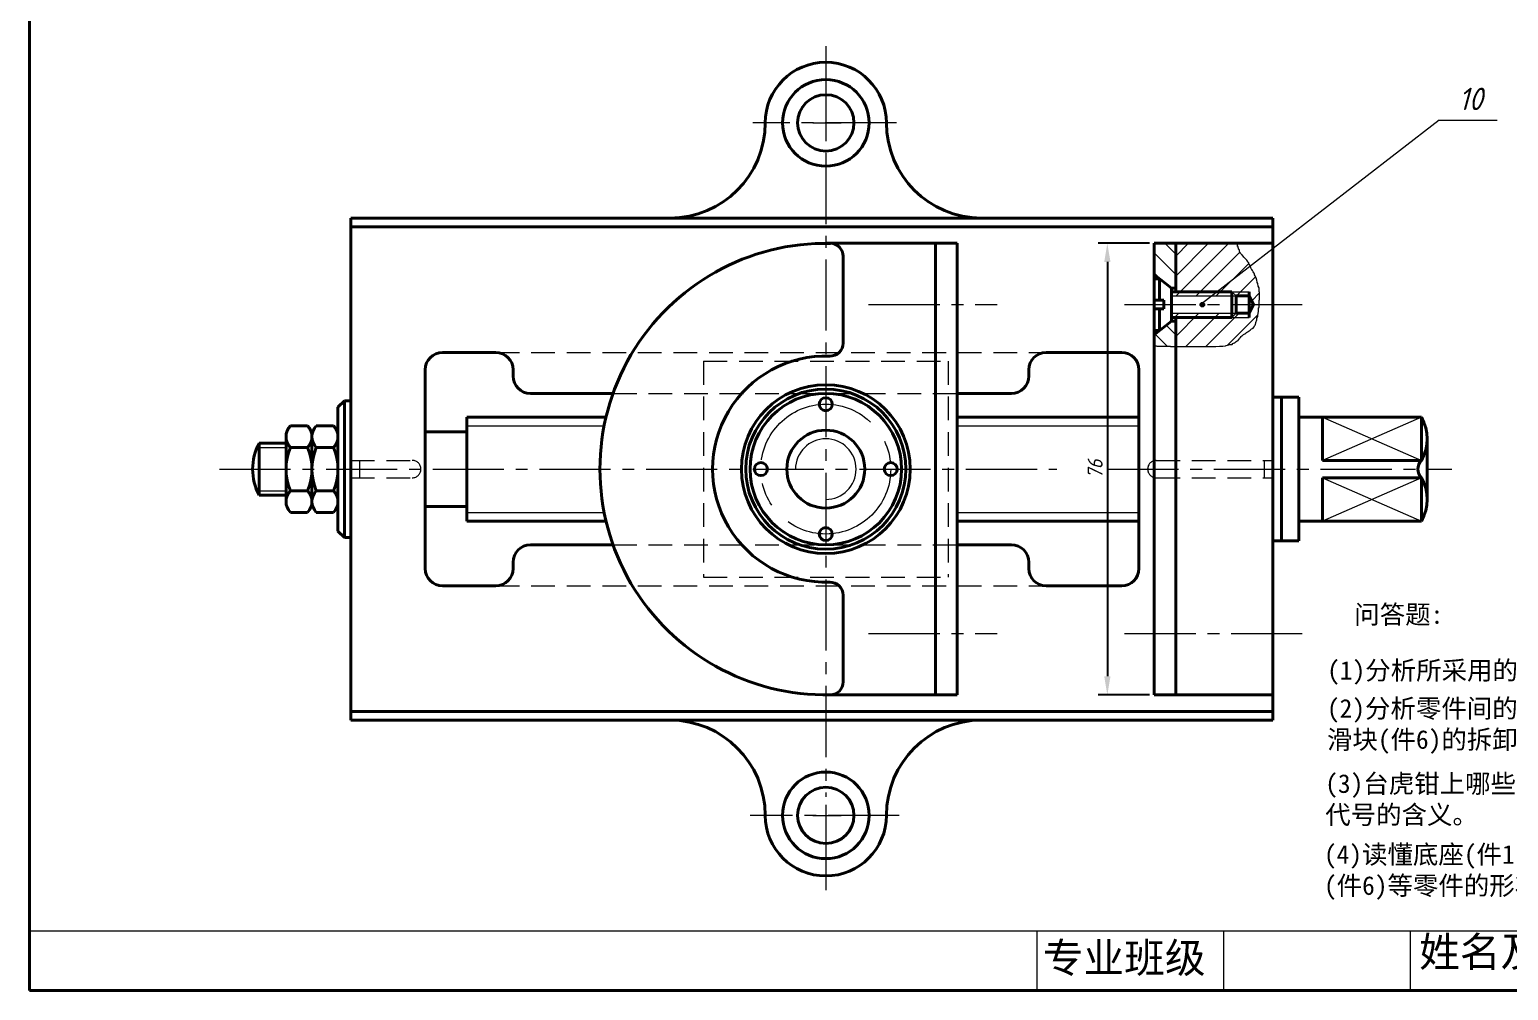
# Model space of a CAD drawing. Header units: millimetres. Extents: x 839 to 1169, y -250 to -25.
# Drawn here: x 838.6 to 1036.7, y -250 to -121.2 of the extents above; entities that cross this region are included whole.
import ezdxf

# ---------------------------------------------------------------- set-up
doc = ezdxf.new("R2010")
doc.units = ezdxf.units.MM
doc.linetypes.add('CENTER2', pattern=[28.575, 19.05, -3.175, 3.175, -3.175])
doc.linetypes.add('HIDDEN2', pattern=[4.7625, 3.175, -1.5875])
doc.layers.get('0').update_dxf_attribs({"lineweight": 13})
doc.layers.get('Defpoints').update_dxf_attribs({"lineweight": 15})
for name, color, linetype, lineweight in [('中心线', 7, 'CENTER2', 15), ('剖面线', 7, 'Continuous', 9), ('标注', 7, 'Continuous', 13), ('细线', 7, 'Continuous', 13), ('零件1', 7, 'Continuous', 40), ('零件10', 7, 'Continuous', 40), ('零件2', 7, 'Continuous', 40), ('零件3', 7, 'Continuous', 40), ('零件4', 7, 'Continuous', 40), ('零件5', 7, 'Continuous', 40), ('零件6', 7, 'Continuous', 40), ('零件7', 7, 'Continuous', 40), ('零件8', 7, 'Continuous', 40), ('零件9', 7, 'Continuous', 40)]:
    doc.layers.add(name, color=color, linetype=linetype, lineweight=lineweight)
doc.styles.add('style2', font='isocp.shx', dxfattribs={"oblique": 15, "height": 2})
doc.styles.add('序号', font='isocp.shx', dxfattribs={"oblique": 15, "height": 3})
doc.dimstyles.new('ISO-25', dxfattribs={"dimtxt": 2, "dimasz": 2.5, "dimexe": 1.25, "dimexo": 0.625, "dimtad": 1, "dimdec": 0, "dimtxsty": 'style2', "dimcen": 2.5, "dimadec": 0, "dimazin": 0, "dimtfac": 1, "dimtdec": 0, "dimtmove": 0, "dimatfit": 3, "dimfxl": 0, "dimarcsym": 0})

# ---------------------------------------------------------------- blocks, each defined once
blk = doc.blocks.new('*D9')
at = {"layer": 'Defpoints', "color": 0}
for p in [(989.24, -149.88), (982.98, -210.41), (989.24, -210.41)]:
    blk.add_point(p, dxfattribs=at)
at = {"layer": '标注', "color": 0, "lineweight": -2}
for p, q in [((988.62, -149.88), (981.73, -149.88)), ((982.98, -152.38), (982.98, -207.91)), ((988.62, -210.41), (981.73, -210.41))]:
    blk.add_line(p, q, dxfattribs=at)
at = {"layer": '标注', "color": 0}
for points in [[(982.56, -152.38), (983.4, -152.38), (982.98, -149.88)], [(982.56, -207.91), (983.4, -207.91), (982.98, -210.41)]]:
    blk.add_solid(points, dxfattribs=at)
at = {"layer": '标注', "color": 0, "insert": (981.35, -180.14), "char_height": 2, "attachment_point": 5, "rotation": 90, "style": 'style2'}
blk.add_mtext('76', dxfattribs=at)

msp = doc.modelspace()

# ---------------------------------------------------------------- hatches: boundary and pattern name
at = {"layer": '剖面线'}
h = msp.add_hatch(dxfattribs=at)
h.set_pattern_fill('ANSI31', color=256, scale=0.6, angle=90, style=0)
h.set_pattern_definition([(135, (776.7344, -512.483), (-1.347038, -1.347038), [])])
h.paths.add_polyline_path([(992.14, -149.88), (989.24, -149.88), (989.24, -154.04), (991.56, -155.9), (992.14, -155.9)])
h.paths.add_polyline_path([(992.14, -160.31), (991.56, -160.31), (989.24, -162.16), (989.24, -163.62), (989.5, -163.62), (989.62, -163.67), (991.42, -163.67), (991.42, -163.73), (992.14, -163.73)])
h = msp.add_hatch(dxfattribs=at)
h.set_pattern_fill('ANSI31', color=256, scale=0.6, style=0)
h.set_pattern_definition([(45, (776.7344, -512.483), (-1.347038, 1.347038), [])])
h.paths.add_polyline_path([(1001.51, -151.98), (1001.39, -151.86), (1001.28, -151.74), (1001.16, -151.62), (1001.1, -151.56), (1001.04, -151.44), (1000.98, -151.44), (1000.92, -151.32), (1000.86, -151.26), (1000.8, -151.2), (1000.74, -151.08), (1000.68, -150.96), (1000.68, -150.84), (1000.62, -150.72), (1000.56, -150.66), (1000.56, -150.54), (1000.5, -150.48), (1000.5, -150.3), (1000.44, -150.3), (1000.44, -150.25), (1000.39, -149.88), (992.14, -149.88), (992.14, -156.36), (999.68, -156.36), (1000.26, -156.94), (1002, -156.94), (1002.58, -158.1), (1003.31, -158.1), (1003.31, -157.53), (1003.37, -157.41), (1003.37, -156.45), (1003.31, -156.33), (1003.31, -155.86), (1003.19, -155.62), (1003.13, -155.26), (1003.07, -155.14), (1003.01, -154.78), (1002.95, -154.72), (1002.95, -154.6), (1002.89, -154.48), (1002.77, -154.24), (1002.71, -154.12), (1002.71, -154.01), (1002.65, -153.89), (1002.59, -153.83), (1002.53, -153.71), (1002.47, -153.59), (1002.41, -153.53), (1002.35, -153.41), (1002.29, -153.35), (1002.23, -153.29), (1002.17, -152.93), (1002.11, -152.87), (1002.05, -152.81), (1001.99, -152.69), (1001.93, -152.63), (1001.93, -152.51), (1001.87, -152.45), (1001.81, -152.39), (1001.75, -152.27), (1001.69, -152.16), (1001.63, -152.1)])
h.paths.add_polyline_path([(1002.41, -161.29), (1002.53, -161.23), (1002.59, -161.11), (1002.65, -161.05), (1002.71, -160.93), (1002.77, -160.87), (1002.77, -160.81), (1002.83, -160.75), (1002.83, -160.69), (1002.89, -160.57), (1002.89, -160.51), (1003.01, -160.15), (1003.01, -159.91), (1003.13, -159.68), (1003.13, -159.44), (1003.19, -159.32), (1003.19, -159.14), (1003.25, -159.08), (1003.25, -158.54), (1003.31, -158.48), (1003.31, -158.1), (1002.58, -158.1), (1002, -159.26), (1000.26, -159.26), (999.68, -159.84), (992.14, -159.84), (992.14, -163.73), (997.51, -163.73), (997.99, -163.67), (998.47, -163.67), (998.83, -163.62), (998.88, -163.56), (999.24, -163.5), (999.36, -163.44), (999.72, -163.44), (999.78, -163.32), (999.9, -163.26), (1000.02, -163.2), (1000.08, -163.2), (1000.2, -163.08), (1000.26, -163.02), (1000.38, -162.96), (1000.5, -162.9), (1000.56, -162.78), (1000.62, -162.72), (1000.68, -162.6), (1000.74, -162.54), (1000.86, -162.48), (1000.86, -162.36), (1000.98, -162.3), (1001.1, -162.24), (1001.22, -162.12), (1001.33, -162.06), (1001.39, -162), (1001.45, -162), (1001.57, -161.88), (1001.63, -161.82), (1001.75, -161.76), (1001.87, -161.71), (1001.93, -161.65), (1001.99, -161.59), (1002.11, -161.53), (1002.17, -161.47), (1002.29, -161.35)])
h.paths.add_polyline_path([(999.68, -159.26), (991.56, -159.26), (991.56, -159.84), (999.68, -159.84)])
h.paths.add_polyline_path([(999.68, -156.36), (991.56, -156.36), (991.56, -156.94), (999.68, -156.94)])
at = {"layer": '零件2'}
msp.add_hatch(color=256, dxfattribs=at).paths.add_polyline_path([(995.41, -158.1, 1), (996.01, -158.1, 1)])

# ---------------------------------------------------------------- linework, layer by layer
for p, q in [((838.58, -242), (1168.58, -242)), ((973.58, -250), (973.58, -242)), ((998.58, -250), (998.58, -242)), ((1023.58, -250), (1023.58, -242))]:
    msp.add_line(p, q)
at = {"layer": '中心线', "ltscale": 0.5}
for p, q in [((945.26, -123.48), (945.26, -224.07)), ((954.71, -133.74), (935.49, -133.74)), ((951, -158.1), (968.22, -158.1)), ((985.29, -158.1), (1009.63, -158.1)), ((864.03, -180.14), (976.22, -180.14)), ((982.98, -180.14), (1029.14, -180.14)), ((951, -202.18), (968.22, -202.18)), ((985.29, -202.18), (1009.63, -202.18)), ((955.1, -226.54), (935.11, -226.54))]:
    msp.add_line(p, q, dxfattribs=at)
at = {"layer": '中心线', "linetype": 'HIDDEN2'}
for p, q in [((901.04, -164.5), (974.78, -164.5)), ((928.87, -165.66), (961.65, -165.66)), ((928.87, -165.66), (928.87, -194.63)), ((961.65, -165.66), (961.65, -194.63)), ((916.75, -169.99), (962.87, -169.99)), ((881.64, -178.98), (889.86, -178.98)), ((882.8, -178.98), (882.8, -181.3)), ((989.54, -178.98), (1005.15, -178.98)), ((1003.99, -178.98), (1003.99, -181.3)), ((881.64, -181.3), (889.86, -181.3)), ((989.54, -181.3), (1005.15, -181.3)), ((916.75, -190.29), (962.87, -190.29)), ((901.04, -195.79), (974.78, -195.79))]:
    msp.add_line(p, q, dxfattribs=at)
at = {"layer": '中心线'}
msp.add_line((945.26, -227.57), (945.26, -236.56), dxfattribs=at)
msp.add_circle((945.26, -180.14), 8.7, dxfattribs=at)
at = {"layer": '中心线', "linetype": 'HIDDEN2'}
for centre, start, end in [((889.86, -180.14), 0, 90), ((889.86, -180.14), 270, 0), ((989.54, -180.14), 90, 180), ((989.54, -180.14), 180, 270)]:
    msp.add_arc(centre, 1.16, start, end, dxfattribs=at)
at = {"layer": '标注'}
for p, q in [((1027.45, -133.37), (995.57, -158.04)), ((1027.45, -133.37), (1035.21, -133.37)), ((1000.44, -150.25), (1000.39, -149.88)), ((1000.44, -150.3), (1000.44, -150.25)), ((1000.5, -150.3), (1000.44, -150.3)), ((1000.5, -150.48), (1000.5, -150.3)), ((1000.56, -150.54), (1000.5, -150.48)), ((1000.56, -150.66), (1000.56, -150.54)), ((1000.62, -150.72), (1000.56, -150.66)), ((1000.68, -150.84), (1000.62, -150.72)), ((1000.68, -150.96), (1000.68, -150.84)), ((1000.74, -151.08), (1000.68, -150.96)), ((1000.8, -151.2), (1000.74, -151.08)), ((1000.86, -151.26), (1000.8, -151.2)), ((1000.92, -151.32), (1000.86, -151.26)), ((1000.98, -151.44), (1000.92, -151.32)), ((1001.04, -151.44), (1000.98, -151.44)), ((1001.1, -151.56), (1001.04, -151.44)), ((1001.16, -151.62), (1001.1, -151.56)), ((1001.28, -151.74), (1001.16, -151.62)), ((1001.39, -151.86), (1001.28, -151.74)), ((1001.51, -151.98), (1001.39, -151.86)), ((1001.63, -152.1), (1001.51, -151.98)), ((1001.69, -152.16), (1001.63, -152.1)), ((1001.75, -152.27), (1001.69, -152.16)), ((1001.81, -152.39), (1001.75, -152.27)), ((1001.87, -152.45), (1001.81, -152.39)), ((1001.93, -152.51), (1001.87, -152.45)), ((1001.93, -152.63), (1001.93, -152.51)), ((1001.99, -152.69), (1001.93, -152.63)), ((1002.05, -152.81), (1001.99, -152.69)), ((1002.11, -152.87), (1002.05, -152.81)), ((1002.17, -152.93), (1002.11, -152.87)), ((1002.23, -153.29), (1002.17, -152.93)), ((1002.29, -153.35), (1002.23, -153.29)), ((1002.35, -153.41), (1002.29, -153.35)), ((1002.41, -153.53), (1002.35, -153.41)), ((1002.47, -153.59), (1002.41, -153.53)), ((1002.53, -153.71), (1002.47, -153.59)), ((1002.59, -153.83), (1002.53, -153.71)), ((1002.65, -153.89), (1002.59, -153.83)), ((1002.71, -154.01), (1002.65, -153.89)), ((1002.71, -154.12), (1002.71, -154.01)), ((1002.77, -154.24), (1002.71, -154.12)), ((1002.89, -154.48), (1002.77, -154.24)), ((1002.95, -154.6), (1002.89, -154.48)), ((999.68, -156.36), (1000.26, -156.94)), ((999.68, -156.36), (1002, -156.36)), ((1002.95, -154.72), (1002.95, -154.6)), ((1003.01, -154.78), (1002.95, -154.72)), ((1003.07, -155.14), (1003.01, -154.78)), ((1003.13, -155.26), (1003.07, -155.14)), ((1003.19, -155.62), (1003.13, -155.26)), ((1003.31, -155.86), (1003.19, -155.62)), ((1003.31, -156.33), (1003.31, -155.86)), ((1003.37, -156.45), (1003.31, -156.33)), ((1003.37, -157.41), (1003.37, -156.45)), ((1003.25, -158.54), (1003.31, -158.48)), ((1003.31, -157.53), (1003.37, -157.41)), ((1003.31, -158.48), (1003.31, -157.53)), ((999.68, -159.84), (1000.26, -159.26)), ((999.68, -159.84), (1002, -159.84)), ((1002.89, -160.51), (1003.01, -160.15)), ((1003.01, -159.91), (1003.13, -159.68)), ((1003.01, -160.15), (1003.01, -159.91)), ((1003.13, -159.44), (1003.19, -159.32)), ((1003.13, -159.68), (1003.13, -159.44)), ((1003.19, -159.14), (1003.25, -159.08)), ((1003.19, -159.32), (1003.19, -159.14)), ((1003.25, -159.08), (1003.25, -158.54)), ((1000.86, -162.36), (1000.98, -162.3)), ((1000.86, -162.48), (1000.86, -162.36)), ((1000.98, -162.3), (1001.1, -162.24)), ((1001.1, -162.24), (1001.22, -162.12)), ((1001.22, -162.12), (1001.33, -162.06)), ((1001.33, -162.06), (1001.39, -162)), ((1001.39, -162), (1001.45, -162)), ((1001.45, -162), (1001.57, -161.88)), ((1001.57, -161.88), (1001.63, -161.82)), ((1001.63, -161.82), (1001.75, -161.76)), ((1001.75, -161.76), (1001.87, -161.71)), ((1001.87, -161.71), (1001.93, -161.65)), ((1001.93, -161.65), (1001.99, -161.59)), ((1001.99, -161.59), (1002.11, -161.53)), ((1002.11, -161.53), (1002.17, -161.47)), ((1002.17, -161.47), (1002.29, -161.35)), ((1002.29, -161.35), (1002.41, -161.29)), ((1002.41, -161.29), (1002.53, -161.23)), ((1002.53, -161.23), (1002.59, -161.11)), ((1002.59, -161.11), (1002.65, -161.05)), ((1002.65, -161.05), (1002.71, -160.93)), ((1002.71, -160.93), (1002.77, -160.87)), ((1002.77, -160.81), (1002.83, -160.75)), ((1002.77, -160.87), (1002.77, -160.81)), ((1002.83, -160.69), (1002.89, -160.57)), ((1002.83, -160.75), (1002.83, -160.69)), ((1002.89, -160.57), (1002.89, -160.51)), ((989.24, -163.62), (989.5, -163.62)), ((989.5, -163.62), (989.62, -163.67)), ((989.62, -163.67), (991.42, -163.67)), ((991.42, -163.67), (991.42, -163.73)), ((991.42, -163.73), (997.51, -163.73)), ((997.51, -163.73), (997.99, -163.67)), ((997.99, -163.67), (998.47, -163.67)), ((998.47, -163.67), (998.83, -163.62)), ((998.83, -163.62), (998.88, -163.56)), ((998.88, -163.56), (999.24, -163.5)), ((999.24, -163.5), (999.36, -163.44)), ((999.36, -163.44), (999.72, -163.44)), ((999.72, -163.44), (999.78, -163.32)), ((999.78, -163.32), (999.9, -163.26)), ((999.9, -163.26), (1000.02, -163.2)), ((1000.02, -163.2), (1000.08, -163.2)), ((1000.08, -163.2), (1000.2, -163.08)), ((1000.2, -163.08), (1000.26, -163.02)), ((1000.26, -163.02), (1000.38, -162.96)), ((1000.38, -162.96), (1000.5, -162.9)), ((1000.5, -162.9), (1000.56, -162.78)), ((1000.56, -162.78), (1000.62, -162.72)), ((1000.62, -162.72), (1000.68, -162.6)), ((1000.68, -162.6), (1000.74, -162.54)), ((1000.74, -162.54), (1000.86, -162.48))]:
    msp.add_line(p, q, dxfattribs=at)
at = {"layer": '细线'}
for p, q in [((945.26, -132.33), (945.26, -135.55)), ((943.53, -133.74), (947.3, -133.74)), ((991.56, -156.94), (1000.24, -156.94)), ((991.56, -159.26), (1000.26, -159.26)), ((897.16, -174.34), (915.56, -174.34)), ((962.87, -174.34), (987.22, -174.34)), ((1011.79, -173.18), (1025.06, -178.98)), ((1025.06, -173.18), (1011.79, -178.98)), ((1025.06, -181.3), (1011.79, -187.1)), ((1011.79, -181.3), (1025.06, -187.1)), ((897.16, -185.94), (915.56, -185.94)), ((962.87, -185.94), (987.22, -185.94)), ((945.26, -225.13), (945.26, -228.35)), ((943.53, -226.54), (947.3, -226.54))]:
    msp.add_line(p, q, dxfattribs=at)
at = {"layer": '细线', "linetype": 'Continuous'}
for p, q in [((869.33, -177.24), (872.94, -177.24)), ((869.33, -183.04), (872.94, -183.04))]:
    msp.add_line(p, q, dxfattribs=at)
at = {"layer": '细线', "linetype": 'HIDDEN2'}
msp.add_line((928.87, -194.63), (961.65, -194.63), dxfattribs=at)
at = {"layer": '细线'}
msp.add_circle((995.71, -158.1), 0.3, dxfattribs=at)
msp.add_arc((945.26, -180.14), 4.06, 270, 180, dxfattribs=at)
at = {"layer": '零件1'}
for p, q in [((881.64, -146.5), (881.64, -213.78)), ((945.26, -146.5), (881.64, -146.5)), ((945.26, -146.5), (1005.15, -146.5)), ((1005.15, -146.5), (1005.15, -213.78)), ((945.26, -147.66), (881.64, -147.66)), ((945.26, -147.66), (1005.15, -147.66)), ((945.26, -149.88), (959.97, -149.88)), ((959.97, -149.88), (959.97, -210.41)), ((992.14, -149.88), (1005.15, -149.88)), ((992.14, -149.88), (992.14, -156.36)), ((947.58, -151.62), (947.58, -163.25)), ((992.14, -159.84), (992.14, -210.41)), ((893.92, -164.5), (901.04, -164.5)), ((974.78, -164.5), (984.9, -164.5)), ((891.6, -166.82), (891.6, -193.47)), ((903.36, -166.82), (903.36, -167.67)), ((972.46, -166.82), (972.46, -167.67)), ((987.22, -166.82), (987.22, -193.47)), ((905.68, -169.99), (916.75, -169.99)), ((962.87, -169.99), (970.14, -169.99)), ((891.02, -180.14), (891.02, -180.14)), ((988.38, -180.14), (988.38, -180.14)), ((905.68, -190.29), (916.75, -190.29)), ((962.87, -190.29), (970.14, -190.29)), ((903.36, -192.61), (903.36, -193.47)), ((972.46, -192.61), (972.46, -193.47)), ((893.92, -195.79), (901.04, -195.79)), ((974.78, -195.79), (984.9, -195.79)), ((947.58, -197.04), (947.58, -208.66)), ((945.26, -210.41), (959.97, -210.41)), ((992.14, -210.41), (1005.15, -210.41)), ((945.26, -212.62), (881.64, -212.62)), ((924.38, -213.78), (881.64, -213.78)), ((924.38, -213.78), (966.14, -213.78)), ((945.26, -212.62), (1005.15, -212.62)), ((966.14, -213.78), (1005.15, -213.78))]:
    msp.add_line(p, q, dxfattribs=at)
msp.add_lwpolyline([(838.58, -250), (1168.58, -250), (1168.58, -25), (838.58, -25)], close=True, dxfattribs=at)
for centre, radius in [((945.26, -133.74), 5.8), ((945.26, -133.74), 3.77), ((945.26, -171.44), 0.87), ((936.56, -180.14), 0.87), ((953.96, -180.14), 0.87), ((945.26, -188.84), 0.87), ((945.26, -226.54), 5.8), ((945.26, -226.54), 3.77)]:
    msp.add_circle(centre, radius, dxfattribs=at)
for centre, radius, start, end in [((945.26, -133.74), 8.12, 0, 180), ((924.38, -133.74), 12.76, 270, 0), ((966.14, -133.74), 12.76, 180, 270), ((945.26, -180.14), 30.26, 88.8349, 271.1651), ((945.84, -151.62), 1.74, 0, 88.8349), ((945.84, -163.25), 1.74, 268.0338, 0), ((893.92, -166.82), 2.32, 90, 180), ((901.04, -166.82), 2.32, 0, 90), ((945.26, -180.14), 15.16, 88.0338, 271.9662), ((974.78, -166.82), 2.32, 90, 180), ((984.9, -166.82), 2.32, 0, 90), ((905.68, -167.67), 2.32, 180, 270), ((970.14, -167.67), 2.32, 270, 0), ((905.68, -192.61), 2.32, 90, 180), ((970.14, -192.61), 2.32, 360, 90), ((893.92, -193.47), 2.32, 180, 270), ((901.04, -193.47), 2.32, 270, 0), ((974.78, -193.47), 2.32, 180, 270), ((984.9, -193.47), 2.32, 270, 360), ((945.84, -197.04), 1.74, 0, 91.9662), ((945.84, -208.66), 1.74, 271.1651, 0), ((924.38, -226.54), 12.76, 0, 90), ((966.14, -226.54), 12.76, 90, 180), ((945.26, -226.54), 8.12, 180, 0)]:
    msp.add_arc(centre, radius, start, end, dxfattribs=at)
at = {"layer": '零件10'}
for p, q in [((989.24, -154.62), (989.97, -154.62)), ((989.97, -154.62), (989.97, -157.52)), ((991.56, -155.9), (991.56, -160.31)), ((991.56, -156.36), (999.68, -156.36)), ((999.68, -156.36), (999.68, -159.84)), ((1002, -156.36), (1002, -159.26)), ((989.24, -157.52), (990.55, -157.52)), ((990.55, -157.52), (990.55, -158.68)), ((1000.26, -156.94), (1000.26, -159.26)), ((1000.26, -156.94), (1002, -156.94)), ((1002, -156.94), (1002.58, -158.1)), ((1002.58, -158.1), (1002, -159.26)), ((989.24, -158.68), (990.55, -158.68)), ((989.97, -158.68), (989.97, -161.58)), ((991.56, -159.84), (999.68, -159.84)), ((1000.26, -159.26), (1002, -159.26)), ((989.24, -161.58), (989.97, -161.58))]:
    msp.add_line(p, q, dxfattribs=at)
at = {"layer": '零件2'}
for p, q in [((875.84, -174.34), (873.52, -174.34)), ((879.32, -174.34), (877, -174.34)), ((872.94, -175.79), (872.94, -180.14)), ((876.42, -175.79), (876.42, -180.14)), ((879.9, -175.79), (879.9, -180.14)), ((873.52, -177.24), (875.84, -177.24)), ((877, -177.24), (879.32, -177.24)), ((872.94, -184.49), (872.94, -180.14)), ((876.42, -184.49), (876.42, -180.14)), ((879.9, -184.49), (879.9, -180.14)), ((873.52, -183.04), (875.84, -183.04)), ((877, -183.04), (879.32, -183.04)), ((875.84, -185.94), (873.52, -185.94)), ((879.32, -185.94), (877, -185.94))]:
    msp.add_line(p, q, dxfattribs=at)
for centre, radius, start, end in [((875.04, -175.79), 2.1, 136.3972, 223.6028), ((874.32, -175.79), 2.1, 316.3972, 43.6028), ((878.52, -175.79), 2.1, 136.3972, 223.6028), ((877.8, -175.79), 2.1, 316.3972, 43.6028), ((880.48, -180.14), 7.54, 157.3801, 202.6199), ((868.88, -180.14), 7.54, 337.3801, 22.6199), ((883.96, -180.14), 7.54, 157.3801, 202.6199), ((872.36, -180.14), 7.54, 337.3801, 22.6199), ((875.04, -184.49), 2.1, 136.3972, 223.6028), ((874.32, -184.49), 2.1, 316.3972, 43.6028), ((878.52, -184.49), 2.1, 136.3972, 223.6028), ((877.8, -184.49), 2.1, 316.3972, 43.6028)]:
    msp.add_arc(centre, radius, start, end, dxfattribs=at)
at = {"layer": '零件3'}
for p, q in [((1002, -159.26), (1002, -159.84)), ((879.9, -171.85), (880.77, -170.98)), ((879.9, -180.14), (879.9, -171.85)), ((880.77, -180.14), (880.77, -170.98)), ((880.77, -170.98), (880.77, -170.98)), ((880.77, -170.98), (881.64, -170.98)), ((881.64, -180.14), (881.64, -170.98)), ((879.9, -180.14), (879.9, -188.44)), ((880.77, -180.14), (880.77, -189.31)), ((881.64, -180.14), (881.64, -189.31)), ((879.9, -188.44), (880.77, -189.31)), ((880.77, -189.31), (881.64, -189.31))]:
    msp.add_line(p, q, dxfattribs=at)
at = {"layer": '零件4'}
for p, q in [((1006.31, -170.52), (1006.31, -173.18)), ((1006.31, -170.52), (1008.63, -170.52)), ((1008.63, -170.52), (1008.63, -173.18)), ((897.16, -173.18), (915.81, -173.18)), ((897.16, -173.18), (897.16, -187.1)), ((962.87, -173.18), (987.22, -173.18)), ((1006.31, -173.18), (1006.31, -187.1)), ((1008.63, -173.18), (1025.06, -173.18)), ((1008.63, -173.18), (1008.63, -187.1)), ((1011.79, -173.18), (1011.79, -178.98)), ((1025.06, -173.18), (1025.06, -178.98)), ((897.16, -175.16), (891.6, -175.16)), ((1025.84, -176.08), (1025.84, -184.2)), ((869.33, -176.66), (872.94, -176.66)), ((869.33, -176.66), (869.33, -183.62)), ((1011.79, -178.98), (1025.06, -178.98)), ((1011.79, -181.3), (1025.06, -181.3)), ((1011.79, -181.3), (1011.79, -187.1)), ((1025.06, -181.3), (1025.06, -187.1)), ((869.33, -183.62), (872.94, -183.62)), ((897.16, -185.13), (891.6, -185.13)), ((897.16, -187.1), (915.81, -187.1)), ((962.87, -187.1), (987.22, -187.1)), ((1006.31, -189.76), (1006.31, -187.1)), ((1008.63, -187.1), (1025.06, -187.1)), ((1008.63, -189.76), (1008.63, -187.1)), ((1006.31, -189.76), (1008.63, -189.76))]:
    msp.add_line(p, q, dxfattribs=at)
for centre, radius, start, end in [((1020.05, -176.08), 5.79, 329.951, 30.049), ((875.86, -180.14), 7.39, 151.9275, 208.0725), ((1026.2, -180.14), 1.63, 134.5125, 225.4875), ((1020.05, -184.2), 5.79, 329.951, 30.049)]:
    msp.add_arc(centre, radius, start, end, dxfattribs=at)
at = {"layer": '零件5'}
msp.add_circle((945.26, -180.14), 11.31, dxfattribs=at)
at = {"layer": '零件6'}
msp.add_circle((945.26, -180.14), 5.22, dxfattribs=at)
at = {"layer": '零件7'}
for radius in [10.73, 10.15]:
    msp.add_circle((945.26, -180.14), radius, dxfattribs=at)
at = {"layer": '零件8'}
for p, q in [((959.97, -149.88), (962.87, -149.88)), ((959.97, -149.88), (959.97, -210.41)), ((962.87, -149.88), (962.87, -210.41)), ((989.24, -149.88), (989.24, -210.41)), ((992.14, -149.88), (989.24, -149.88)), ((992.14, -149.88), (992.14, -156.36)), ((989.24, -154.04), (991.56, -155.9)), ((991.56, -155.9), (992.14, -155.9)), ((989.24, -162.16), (991.56, -160.31)), ((991.56, -160.31), (992.14, -160.31)), ((992.14, -159.84), (992.14, -210.41)), ((959.97, -210.41), (962.87, -210.41)), ((992.14, -210.41), (989.24, -210.41))]:
    msp.add_line(p, q, dxfattribs=at)
at = {"layer": '零件9'}
for p, q in [((1006.31, -170.52), (1005.15, -170.52)), ((1006.31, -189.76), (1005.15, -189.76))]:
    msp.add_line(p, q, dxfattribs=at)

# ---------------------------------------------------------------- texts
at = {"attachment_point": 1}
for s, insert, char_height, width in [('{\\f黑体|b0|i0|c134|p2;问答题:}', (1016.06, -198.37), 2.5, 323.179), ('{\\f宋体|b0|i0|c134|p2;(1)分析所采用的视图及各视图的作用。}', (1012.43, -205.86), 2.5, 161.5895), ('{\\f宋体|b0|i0|c134|p2;(2)分析零件间的装配连接关系，说明动掌\\f宋体|b0|i0|c0|p2;(\\f宋体|b0|i0|c134|p2;件5\\f宋体|b0|i0|c0|p2;)\\f宋体|b0|i0|c134|p2;和\\P滑块\\f宋体|b0|i0|c0|p2;(\\f宋体|b0|i0|c134|p2;件6\\f宋体|b0|i0|c0|p2;)\\f宋体|b0|i0|c134|p2;的拆卸顺序。}', (1012.4, -210.96), 2.5, 162.0172), ('{\\f宋体|b0|i0|c134|p2;(3)台虎钳上哪些表面有配合要求？试说明各配合\\P代号的含义。}', (1012.17, -221.03), 2.5, 162.0172), ('{\\f宋体|b0|i0|c134|p2;(4)读懂底座(件1)、螺杆\\f宋体|b0|i0|c0|p2;(\\f宋体|b0|i0|c134|p2;件4\\f宋体|b0|i0|c0|p2;)\\f宋体|b0|i0|c134|p2;、动掌\\f宋体|b0|i0|c0|p2;(\\f宋体|b0|i0|c134|p2;件\\f宋体|b0|i0|c0|p2;5)\\f宋体|b0|i0|c134|p2;和滑块\\P(件6)等零件的形状，分别画出它们的零件图。}', (1012, -230.53), 2.5, 162.4449), ('{\\f仿宋_GB2312|b0|i0|c134|p49;专业班级}', (974.32, -243.63), 4, 23.3701), ('{\\f仿宋_GB2312|b0|i0|c134|p49;姓名及学号}', (1024.75, -242.83), 4, 29.8443)]:
    msp.add_mtext(s, dxfattribs=dict(at, insert=insert, char_height=char_height, width=width))
at = {"layer": '标注', "insert": (1030.05, -129.03), "char_height": 3, "width": 11.4878, "attachment_point": 1, "style": '序号'}
msp.add_mtext('10', dxfattribs=at)

# ---------------------------------------------------------------- dimensions: what is measured, and where the dimension line sits
at = {"layer": '标注'}
dim = msp.add_linear_dim(base=(982.98, -210.41), p1=(989.24, -149.88), p2=(989.24, -210.41), angle=270, text='76', dimstyle='ISO-25', override={"dimasz": 2.5}, dxfattribs=at)
dim.commit()
dim.dimension.update_dxf_attribs({"geometry": '*D9', "text_midpoint": (982.98, -180.14), "dimtype": 161})

doc.saveas('drawing.dxf')
